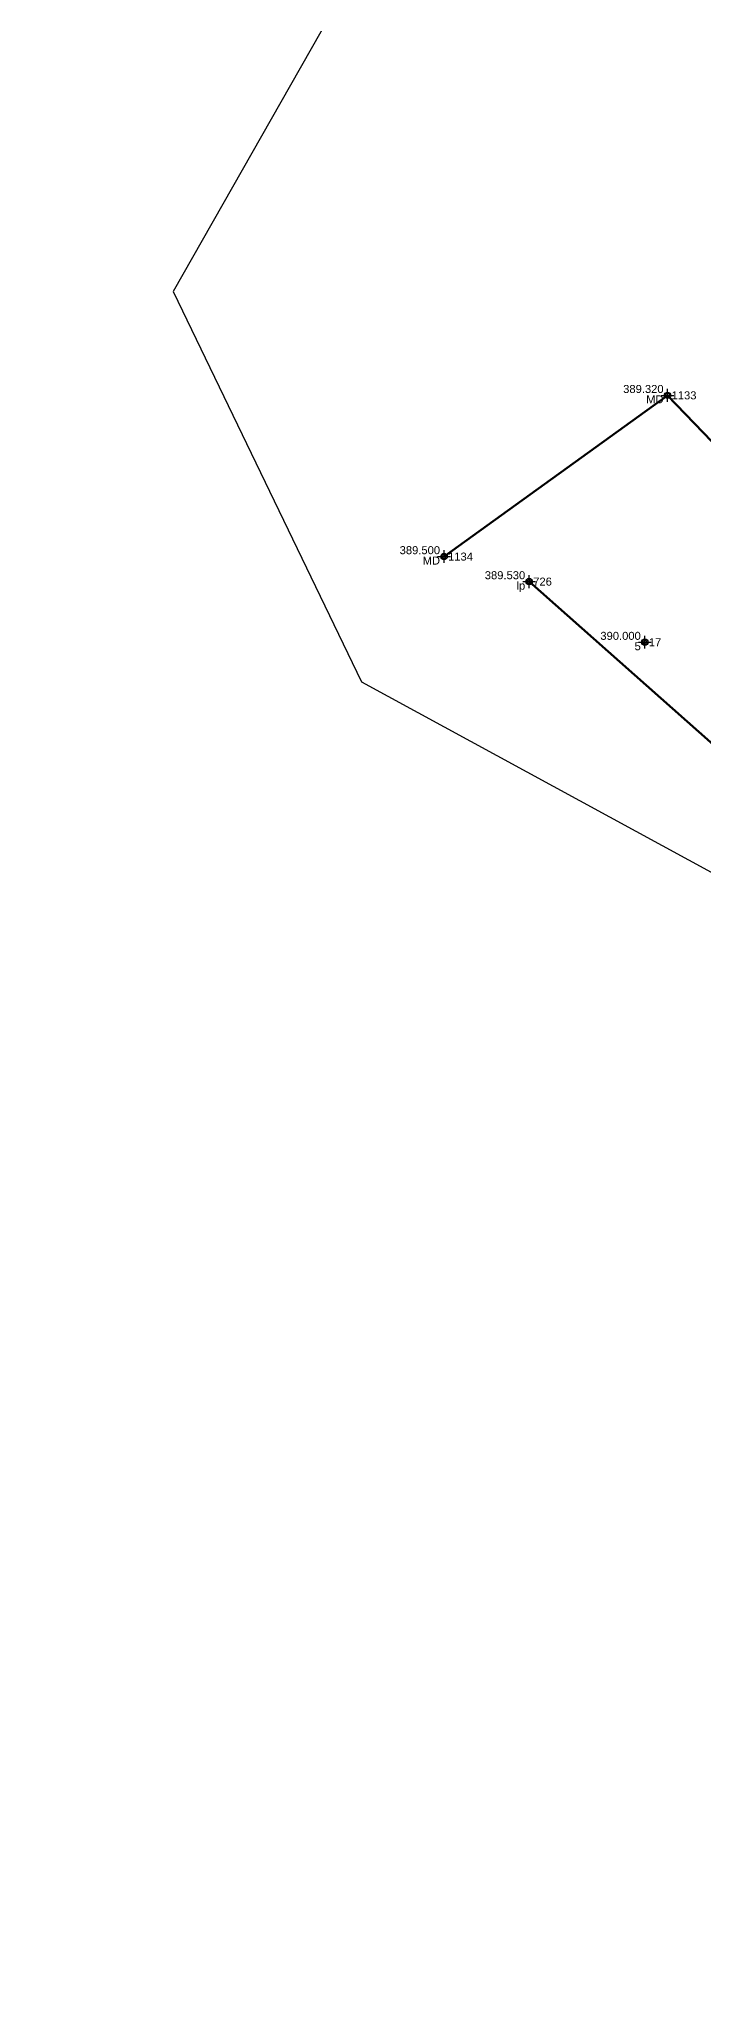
# Model space of a CAD drawing. Extents: x 396921 to 401273, y 555385 to 556691.
# Drawn here: x 400902.6 to 400923.4, y 555852.3 to 555913.1 of the extents above; entities that cross this region are included whole.
import ezdxf
from ezdxf.enums import TextEntityAlignment as Align

# ---------------------------------------------------------------- set-up
doc = ezdxf.new("R2010")
doc.units = 0
doc.header["$PDMODE"] = 34
doc.header["$PDSIZE"] = 0.2
for name, color, linetype in [('Boundary', 30, 'Continuous'), ('TOPO_CERC', 1, 'Continuous'), ('TOPO_CODE', 7, 'Continuous'), ('TOPO_ELEVATION', 7, 'Continuous'), ('TOPO_POINT_ID', 7, 'Continuous'), ('TOPO_POINTS', 7, 'Continuous'), ('TOPO_SYMBOL', 1, 'Continuous')]:
    doc.layers.add(name, color=color, linetype=linetype)
doc.layers.add('RO-LINES-LIN', color=7, linetype='Continuous', lineweight=25)
doc.styles.get("Standard").update_dxf_attribs({"font": 'arial.ttf'})

# ---------------------------------------------------------------- blocks, each defined once
blk = doc.blocks.new('PUNCTOPO')
at = {"layer": 'TOPO_CERC'}
blk.add_circle((0, 0), 0.25, dxfattribs=at)
at = {"layer": 'TOPO_SYMBOL'}
blk.add_point((0, 0), dxfattribs=at)

msp = doc.modelspace()

# ---------------------------------------------------------------- linework, layer by layer
at = {"layer": 'Boundary'}
msp.add_lwpolyline([(400914.139, 555918.105), (400906.84, 555905.254), (400912.723, 555893.057), (400924.923, 555886.414), (400948.808, 555861.635), (400966.696, 555839.61), (400988.509, 555807.328), (400999.853, 555778.651), (401007.816, 555755.408), (401009.294, 555747.397), (400987.444, 555710.636), (400981.654, 555699.793), (400974.272, 555671.989), (400967.31, 555636.754), (400954.879, 555594.443), (400950.6, 555586.957), (400923.284, 555564.028), (400916.223, 555556.649), (400872.547, 555519.805), (400845.339, 555491.107), (400810.831, 555455.028), (400778.653, 555432.442), (400779.421, 555422.723), (400782.27, 555419.966)], dxfattribs=at)
at = {"layer": 'RO-LINES-LIN', "lineweight": 100}
for points in [[(400915.3, 555896.972, 389.5), (400922.281, 555902.009, 389.32), (400931.75, 555892.171, 389.27), (400937.405, 555883.476, 389.49), (400941.353, 555877.876, 389.57), (400947.342, 555870.682, 389.73), (400951.041, 555866.155, 389.78), (400956.109, 555859.694, 389.86), (400959.293, 555855.224, 389.98), (400963.043, 555850.645, 390.09), (400977.118, 555832.451, 390.27), (400987.865, 555818.424, 390.53), (400991.284, 555811.386, 390.66), (400996.31, 555798.494, 390.82), (400998.437, 555793.137, 390.91), (401006.146, 555775.774, 391.29), (401009.104, 555769.218, 391.43), (401013.91, 555747.784, 391.75)], [(400917.959, 555896.19, 389.53), (400935.505, 555880.65, 389.43)]]:
    msp.add_polyline3d(points, dxfattribs=at)

# ---------------------------------------------------------------- block references
at = {"layer": 'TOPO_POINTS'}
ref = msp.add_blockref('PUNCTOPO', (400922.281, 555902.009, 389.32), dxfattribs=dict(at, xscale=0.25, yscale=0.25, zscale=0.25))
ref.add_attrib('POINT', '1133', dxfattribs={"layer": 'TOPO_POINT_ID', "height": 0.25}).set_placement((400922.406, 555902.009, 389.32), align=Align.MIDDLE_LEFT)
ref.add_attrib('ELEVATION', '389.320', dxfattribs={"layer": 'TOPO_ELEVATION', "height": 0.25}).set_placement((400922.156, 555902.009, 389.32), align=Align.BOTTOM_RIGHT)
ref.add_attrib('CODE', 'MD', dxfattribs={"layer": 'TOPO_CODE', "height": 0.25}).set_placement((400922.156, 555902.009, 389.32), align=Align.TOP_RIGHT)
ref = msp.add_blockref('PUNCTOPO', (400915.3, 555896.972, 389.5), dxfattribs=dict(at, xscale=0.25, yscale=0.25, zscale=0.25))
ref.add_attrib('POINT', '1134', dxfattribs={"layer": 'TOPO_POINT_ID', "height": 0.25}).set_placement((400915.425, 555896.972, 389.5), align=Align.MIDDLE_LEFT)
ref.add_attrib('ELEVATION', '389.500', dxfattribs={"layer": 'TOPO_ELEVATION', "height": 0.25}).set_placement((400915.175, 555896.972, 389.5), align=Align.BOTTOM_RIGHT)
ref.add_attrib('CODE', 'MD', dxfattribs={"layer": 'TOPO_CODE', "height": 0.25}).set_placement((400915.175, 555896.972, 389.5), align=Align.TOP_RIGHT)
ref = msp.add_blockref('PUNCTOPO', (400917.959, 555896.19, 389.53), dxfattribs=dict(at, xscale=0.25, yscale=0.25, zscale=0.25))
ref.add_attrib('POINT', '726', dxfattribs={"layer": 'TOPO_POINT_ID', "height": 0.25}).set_placement((400918.084, 555896.19, 389.53), align=Align.MIDDLE_LEFT)
ref.add_attrib('ELEVATION', '389.530', dxfattribs={"layer": 'TOPO_ELEVATION', "height": 0.25}).set_placement((400917.834, 555896.19, 389.53), align=Align.BOTTOM_RIGHT)
ref.add_attrib('CODE', 'lp', dxfattribs={"layer": 'TOPO_CODE', "height": 0.25}).set_placement((400917.834, 555896.19, 389.53), align=Align.TOP_RIGHT)
ref = msp.add_blockref('PUNCTOPO', (400921.569, 555894.296, 390), dxfattribs=dict(at, xscale=0.25, yscale=0.25, zscale=0.25))
ref.add_attrib('POINT', '17', dxfattribs={"layer": 'TOPO_POINT_ID', "height": 0.25}).set_placement((400921.694, 555894.296, 390), align=Align.MIDDLE_LEFT)
ref.add_attrib('ELEVATION', '390.000', dxfattribs={"layer": 'TOPO_ELEVATION', "height": 0.25}).set_placement((400921.444, 555894.296, 390), align=Align.BOTTOM_RIGHT)
ref.add_attrib('CODE', '5', dxfattribs={"layer": 'TOPO_CODE', "height": 0.25}).set_placement((400921.444, 555894.296, 390), align=Align.TOP_RIGHT)

doc.saveas('drawing.dxf')
